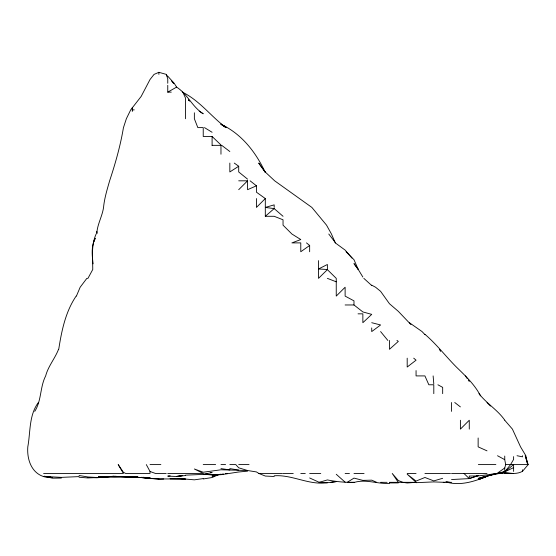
<?xml version="1.0" encoding="UTF-8"?>
<svg xmlns="http://www.w3.org/2000/svg" width="556" height="556" viewBox="0 0 556 556"><rect width="100%" height="100%" fill="white"/><g stroke="black" fill="none" stroke-linecap="round" stroke-linejoin="round"><path stroke-width="0.83" d="M96.125 234.027C91.038 245.272 92.72 257.581 92.755 269.493L87.945 278.361L86.854 278.361L80.161 287.23L76.408 296.098M93.338 242.889L95.236 238.295C91.066 246.197 92.053 255.322 93.109 263.85M58.734 349.307C61.605 330.876 65.497 311.763 76.137 296.098M212.1 145.561L212.1 136.477L203.232 136.477L203.232 127.609L197.832 127.609L194.364 118.741L194.364 112.785M96.814 233.367C97.293 224.381 102.29 216.319 103.548 207.423C104.41 198.311 107.134 189.568 109.629 180.818C115.377 163.408 120.402 145.846 123.418 127.762L126.358 118.741L130.695 109.873L141.154 96.438L150.023 79.522L154.054 74.4L158.891 72.322L166.348 74.4L167.405 76.547M513.612 467.624L504.744 471.835L498.016 473.462L504.744 471.835L504.744 467.985L505.682 464.594L504.744 459.673L504.744 456.059M34.743 411.384C41.617 400.612 39.914 387.129 45.661 375.912C48.198 366.202 54.947 358.564 58.54 349.307M38.378 402.516C28.863 415.165 30.552 432.033 27.8 446.857C26.605 462.933 34.382 478.57 52.479 477.597L47.635 476.7M499.907 472.517L504.744 471.835L510.589 464.594L513.612 459.409L513.612 456.615M499.649 473.399C507.343 472.301 515.203 475.324 522.48 471.335L528.2 464.594L525.212 455.725L527.491 463.787L525.858 455.725L520.541 446.857L512.423 429.121L504.744 420.253M238.705 189.686L247.573 180.818L247.573 189.686L256.441 185.815L256.441 192.188L265.309 198.555L265.309 207.423L274.178 208.597L283.039 216.291M265.309 198.555L256.441 207.423L256.441 198.555M358.036 313.834L362.859 313.834L362.859 322.702L371.721 314.369L362.859 311.937L353.984 304.966L353.984 300.859L345.123 296.098L345.123 287.23L336.248 296.098L336.248 278.361L327.387 269.646L318.512 278.361L318.512 269.493M265.309 207.847L265.309 216.291L274.178 208.597M504.744 471.835L513.612 464.594L513.612 471.418M306.481 242.889L309.65 245.46L300.775 251.757L300.775 242.889L291.914 242.889L300.775 239.553L291.914 234.027L283.039 225.159L283.039 219.794L274.178 216.291L265.309 216.291M504.744 467.985L496.988 473.462L495.876 473.462M234.278 163.082L238.705 166.244L229.836 171.95L229.836 163.082M167.759 85.318L167.759 92.136L176.627 87.111C187.497 94.04 192.244 106.933 203.232 113.785L199.215 111.179M318.512 268.986L327.387 264.496L327.387 269.493L318.512 268.986L318.512 260.625M218.751 474.532L212.1 477.534L203.232 478.952M492.206 474.442L478.945 479.404L487.007 476.221C474.289 481.621 459.506 486.222 445.794 481.871M469.271 478.514L478.139 475.595M478.139 475.686L469.271 478.605L451.535 479.543M485.395 476.186L478.139 478.459L495.069 473.962M217.743 474.518L212.1 476.249L220.162 474.463M442.666 478.299L433.798 480.898L424.93 477.479L416.062 481.079L407.194 474.205L416.062 482.33L407.194 482.99L402.857 482.33L398.325 480.537L392.23 473.462L398.325 482.33M265.309 207.423L274.178 204.865L274.178 207.423M495.069 473.941L487.007 475.95L495.876 474.115L489.426 474.435L495.876 474.164L504.744 472.392L499.649 473.309M309.65 477.958L319.227 482.33L327.387 479.925C336.31 481.718 345.457 482.58 354.554 482.33C366.189 478.945 377.739 484.2 389.457 483.366M182.271 475.693L176.627 476.499L167.759 476.117L170.178 475.818M203.232 478.577L194.364 479.835L178.24 478.431M331.001 482.33L336.248 481.6L327.387 482.733L319.227 482.33L327.387 482.677C309.053 485.499 292.38 474.463 274.178 475.797M182.271 475.651L176.627 476.402L185.495 475.547M221.774 474.185L223.394 473.976M495.876 473.809L478.139 475.915L469.271 476.04L469.271 478.605L463.968 473.462M247.573 471.161L238.705 471.988L220.968 474.713L209.681 474.56M216.131 474.546L212.1 474.893L220.968 474.296L212.1 475.039L203.232 474.094M114.55 476.297L150.023 478.007L114.55 476.297L96.814 477.479L87.945 476.972L79.077 475.491M210.488 472.656L212.1 472.551L203.232 474.393L185.495 475.158M444.487 482.33L433.798 481.913L416.062 482.677M170.178 478.619L173.402 478.452M163.728 479.008L158.891 479.237L141.961 477.305M170.178 478.862L185.495 479.07C170.706 478.549 155.882 479.779 141.154 477.472M61.341 478.063L52.479 478.174L44.41 476.151M79.077 476.603L61.341 477.375L43.604 476.402L50.054 476.673M137.93 476.916L114.55 477.25L98.426 476.874L105.682 477.111L113.744 476.256L98.426 477.257L105.682 477.09L96.814 477.771L87.945 477.555L96.814 477.382L87.945 477.952L79.077 477.25M389.457 482.928L398.325 482.907M167.759 92.136L171.262 92.136M132.286 109.873L134.253 109.873M212.149 145.345L220.968 145.345L220.968 154.214M238.705 180.818L247.573 180.818M345.123 304.966L353.984 304.966M150.023 464.594L160.858 464.594M203.232 464.594L215.631 464.594M220.968 464.594L225.583 464.594M229.836 464.594L235.8 464.594L238.705 467.804L247.573 470.522L256.441 471.926L258.881 473.462L265.309 476.047L274.178 476.499M238.705 464.594L249.053 464.594M478.348 464.594L495.876 464.594M505.682 464.594L528.2 464.594M43.604 473.462L123.418 473.462L118.199 464.594L123.418 472.294L125.628 473.462L150.023 473.462L150.023 471.474L146.311 464.594M166.216 473.462L155.451 473.462L150.023 471.474M167.759 473.462L203.232 473.462L194.364 468.986L203.232 472.225L220.968 469.785L247.573 470.522M258.881 473.462L282.295 473.462M283.039 473.462L293.241 473.462M300.775 473.462L305.279 473.462M309.65 473.462L320.756 473.462M345.123 473.462L349.446 473.462M353.984 473.462L364.076 473.462M407.194 473.462L416.062 473.462M424.93 473.462L450.478 473.462M451.535 473.462L487.007 473.462M354.554 482.33L347.215 482.33L353.984 478.104L362.859 480.377L371.721 480.162L376.711 482.33M380.589 482.33L387.115 482.33M389.457 482.33L416.062 482.33M443.278 482.33L451.535 482.33M132.286 476.86L137.93 477.097L129.868 476.777M130.674 476.735L132.286 476.909M141.154 477.298L150.023 478.278L143.573 477.284M156.472 478.48L158.891 478.779M205.65 474.011L208.069 474.337M220.968 468.618L229.836 469.903L229.836 468.597L238.705 470.063M446.704 481.718L449.929 482.33M517.038 455.725L522.48 456.837L522.48 455.725M371.721 322.702L380.589 324.975L371.721 331.571L371.721 327.929M327.387 278.361L336.248 281.816M487.007 450.853L478.139 446.857L478.139 437.989M371.721 285.172L375.578 287.23L380.589 291.316L389.457 303.736L398.325 311.346L410.919 324.565M437.906 384.78L442.666 387.372L442.666 393.648M497.509 455.725L504.744 459.673M182.361 92.136C199.618 100.511 210.905 116.357 225.951 127.609L220.968 124.127L226.521 127.609L220.968 124.245C241.45 133.808 255.621 151.899 265.052 171.95L265.309 172.478M204.49 127.609L212.1 132.279M409.383 322.702L422.046 331.571L424.93 334.587M396.942 340.439L398.325 341.405L389.457 349.307L389.457 340.439M188.477 100.101L189.672 101.004L188.477 99.906M221.719 145.345L229.836 151.524M454.752 402.516L460.403 406.895M250.103 180.818L256.441 185.815M247.573 179.15L238.705 171.95L238.705 166.244M413.713 358.175L416.062 360.184L407.194 367.043L407.194 358.175M424.93 334.309C436.467 344.143 445.676 356.292 456.379 367.043C465.309 375.717 474.803 384.669 480.523 395.865M478.98 393.648C486.563 403.51 497.571 409.883 504.744 420.127M336.248 474.275L345.123 482.17M363.839 278.361L371.721 285.52M265.309 172.089L274.657 180.818L311.867 207.423L326.539 225.159L331.459 234.027L335.289 242.889L345.123 250.096L351.969 258.095M212.1 136.477L220.968 144.97M171.38 80.863L173.792 83.268M346.089 251.757L353.984 259.701L358.266 269.493L362.859 277.048M487.007 402.516L490.475 406.061M172.353 82.066L173.5 83.268M167.759 76.186L174.181 83.268L176.627 87.111M380.589 331.571L387.845 340.439M328.77 234.027L335.56 242.889M265.184 171.95L258.721 163.082L265.052 171.95M465.393 375.912L467.332 378.685M468.298 380.068L469.271 381.458M439.344 349.307L440.588 351.399M182.813 92.136L185.495 98.023L185.495 118.741M166.348 74.4L167.759 78.882L167.759 83.268M96.814 231.393L96.987 233.367M433.124 375.912L433.798 383.842M522.48 469.764L522.48 471.335M469.271 429.121L469.271 420.253L460.403 429.121L460.403 420.253M451.535 402.516L451.535 411.384M433.798 393.648L433.798 384.78L428.836 384.78L424.93 375.912L416.062 375.912L416.062 370.574M309.65 245.46L309.65 251.757M158.891 72.322L158.891 74.4M132.286 107.621L132.286 111.45M227.432 473.462L225.812 473.663L227.432 473.462M125.03 476.471L123.418 476.443L125.03 476.527M513.612 473.462L504.744 473.024L513.612 473.462M150.023 478.223L143.573 477.333L150.023 478.278M358.293 269.493L353.984 263.593L358.266 269.493"/></g></svg>
